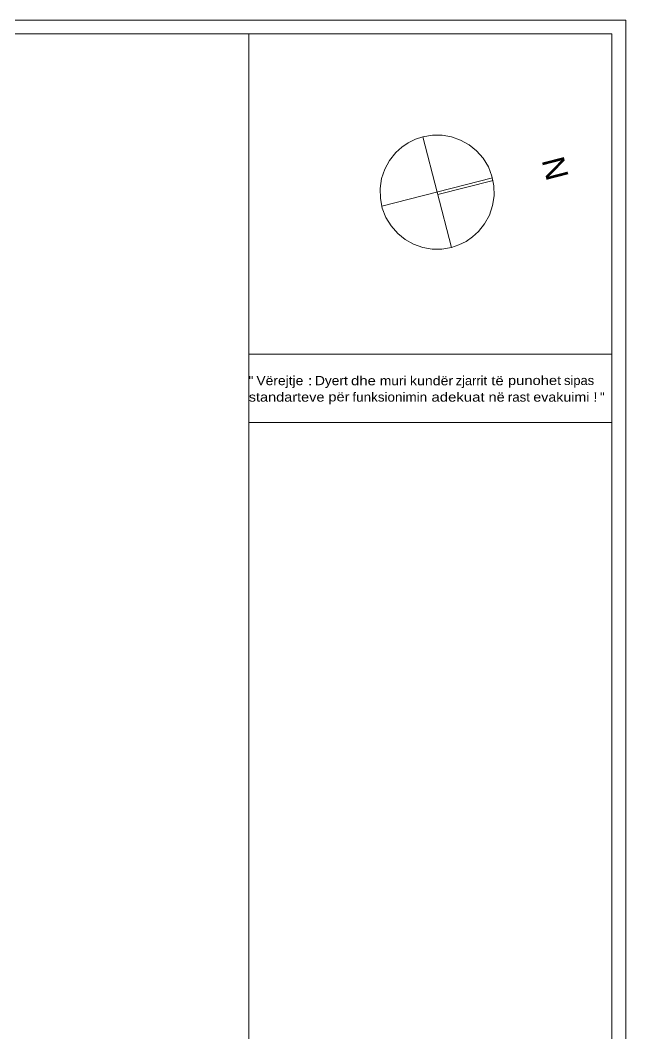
# Model space of a CAD drawing. Header units: metres. Extents: x 312 to 313.4, y 204 to 204.42.
# Drawn here: x 312.4514 to 312.5909, y 204.1849 to 204.4182 of the extents above; entities that cross this region are included whole.
import ezdxf

# ---------------------------------------------------------------- set-up
doc = ezdxf.new("R2010")
doc.units = ezdxf.units.M
for name, color, linetype, true_color in [('PDF_2D Drafting - General', 7, 'Continuous', 0x999999), ('PDF_A - Fleta', 7, 'Continuous', 0x6a6a6a), ('PDF_Dimensioning - General', 7, 'Continuous', 0x6a6a6a)]:
    doc.layers.add(name, color=color, linetype=linetype, true_color=true_color)
doc.styles.add('PDF Arial', font='arial.ttf')

# ---------------------------------------------------------------- blocks, each defined once
blk = doc.blocks.new('perdhesa')
at = {"layer": 'PDF_2D Drafting - General', "color": 253, "lineweight": 5, "true_color": 0x999999}
for points in [[(-0.01062, -0.05215), (-0.01062, 0.35826)], [(-0.01062, 0.28457), (0.07299, 0.28457)], [(-0.01062, 0.26878), (0.07299, 0.26878)], [(-0.01062, 0.26878), (0.07299, 0.26878)]]:
    blk.add_lwpolyline(points, dxfattribs=at)
at = {"layer": 'PDF_A - Fleta', "color": 253, "lineweight": 5, "true_color": 0x999999}
for points in [[(-0.51137, 0.36141), (0.0762, 0.36141)], [(0.0762, 0.36141), (0.0762, -0.0553)], [(-0.49558, 0.35826), (0.07299, 0.35826)], [(0.07299, 0.35826), (0.07299, -0.05215)]]:
    blk.add_lwpolyline(points, dxfattribs=at)
at = {"layer": 'PDF_Dimensioning - General', "lineweight": 5}
for points in [[(0.02609, 0.33321), (0.02773, 0.33402)], [(0.02773, 0.33402), (0.02946, 0.3346)], [(0.02946, 0.3346), (0.03165, 0.33497)], [(0.03602, 0.30912), (0.02946, 0.3346)], [(0.03165, 0.33497), (0.03388, 0.33497)], [(0.03388, 0.33497), (0.03607, 0.33459)], [(0.03607, 0.33459), (0.03816, 0.33385)], [(0.03816, 0.33385), (0.0401, 0.33277)], [(0.02323, 0.33095), (0.02458, 0.33218)], [(0.02458, 0.33218), (0.02609, 0.33321)], [(0.0401, 0.33277), (0.04183, 0.33137)], [(0.04183, 0.33137), (0.04335, 0.32965)], [(0.02069, 0.32715), (0.0218, 0.32916)], [(0.0218, 0.32916), (0.02323, 0.33095)], [(0.04335, 0.32965), (0.04454, 0.32769)], [(0.01996, 0.32498), (0.02069, 0.32715)], [(0.04454, 0.32769), (0.04537, 0.32555)], [(0.01961, 0.32271), (0.01996, 0.32498)], [(0.04549, 0.32514), (0.02, 0.31858)], [(0.03289, 0.32129), (0.04562, 0.32456)], [(0.04537, 0.32555), (0.04582, 0.32331)], [(0.01966, 0.32042), (0.01961, 0.32271)], [(0.04582, 0.32331), (0.04588, 0.32101)], [(0.02011, 0.31817), (0.01966, 0.32042)], [(0.04588, 0.32101), (0.04553, 0.31875)], [(0.02095, 0.31603), (0.02011, 0.31817)], [(0.04553, 0.31875), (0.04479, 0.31657)], [(0.02214, 0.31407), (0.02095, 0.31603)], [(0.04479, 0.31657), (0.04369, 0.31456)], [(0.02365, 0.31234), (0.02214, 0.31407)], [(0.04226, 0.31277), (0.04091, 0.31154)], [(0.04369, 0.31456), (0.04226, 0.31277)], [(0.02538, 0.31095), (0.02365, 0.31234)], [(0.02732, 0.30987), (0.02538, 0.31095)], [(0.0394, 0.31051), (0.03776, 0.30969)], [(0.04091, 0.31154), (0.0394, 0.31051)], [(0.02942, 0.30913), (0.02732, 0.30987)], [(0.03161, 0.30875), (0.02942, 0.30913)], [(0.03383, 0.30875), (0.03161, 0.30875)], [(0.03602, 0.30912), (0.03383, 0.30875)], [(0.03776, 0.30969), (0.03602, 0.30912)]]:
    blk.add_lwpolyline(points, dxfattribs=at)
at = {"layer": 'PDF_A - Fleta', "color": 11, "true_color": 0xfd8379, "char_height": 0.0021275, "attachment_point": 7, "style": 'PDF Arial'}
for s, insert in [('\\W0.999896;"', (-0.01067, 0.27739)), ('\\W1.073185;Vërejtje', (-0.0089, 0.27676)), ('\\W1.196161;:', (0.003, 0.27739)), ('\\W1.062738;Dyert', (0.0046, 0.27676)), ('\\W1.153486;dhe', (0.01291, 0.27735)), ('\\W1.061803;muri', (0.01955, 0.27735)), ('\\W1.095185;kundër', (0.02648, 0.27735)), ('\\W0.995846;zjarrit', (0.03701, 0.27676)), ('\\W1.150007;të', (0.04523, 0.27735)), ('\\W1.141135;punohet', (0.04906, 0.2768)), ('\\W0.998939;sipas', (0.06198, 0.2768)), ('\\W1.123603;standarteve', (-0.01066, 0.27358)), ('\\W1.128169;për', (0.00769, 0.27302)), ('\\W1.042053;funksionimin', (0.01322, 0.27358)), ('\\W1.156412;adekuat', (0.03144, 0.27358)), ('\\W1.126290;në', (0.04458, 0.27358)), ('\\W1.022338;rast', (0.04905, 0.27358)), ('\\W1.101915;evakuimi', (0.0549, 0.27358)), ('\\W1.103971;!', (0.06877, 0.27361)), ('\\W0.999896;"', (0.07028, 0.27361))]:
    blk.add_mtext(s, dxfattribs=dict(at, insert=insert))
at = {"layer": 'PDF_Dimensioning - General', "insert": (0.05679, 0.32921), "char_height": 0.0051668, "attachment_point": 7, "rotation": 284.4, "style": 'PDF Arial'}
blk.add_mtext('\\W1.008458;N', dxfattribs=at)

msp = doc.modelspace()

# ---------------------------------------------------------------- block references
msp.add_blockref('perdhesa', (312.51466, 204.05681))

doc.saveas('drawing.dxf')
